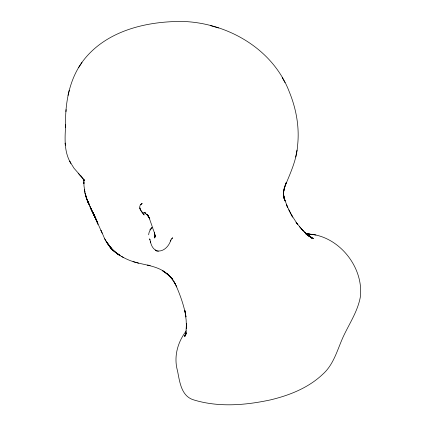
<?xml version="1.0" encoding="UTF-8"?>
<svg xmlns="http://www.w3.org/2000/svg" width="426" height="426" viewBox="0 0 426 426"><rect width="100%" height="100%" fill="white"/><g stroke="black" fill="none" stroke-linecap="round" stroke-linejoin="round"><path stroke-width="0.64" d="M65.588 124.706L65.593 127.289C64.827 102.698 69.454 76.536 85.919 57.334C109.615 29.575 148.999 20.933 184.021 21.492C228.469 23.387 273.258 49.368 289.414 92.154C296.278 108.955 299.595 127.406 297.593 145.522C296.592 160.724 289.685 174.41 284.174 188.308L286.325 182.355L285.319 185.118M83.847 179.884L83.986 185.843L85.094 193.345L86.558 198.601L89.471 205.108L86.776 198.713L88.901 204.24L87.538 200.987M65.583 126.639C64.795 138.988 64.124 152.3 70.865 163.275L69.646 161.113M65.977 111.649L66.089 109.583M148.679 234.827C148.722 231.728 150.644 229.145 152.796 227.09M295.729 157.04L297.013 150.138M69.23 90.344L68.022 95.397M284.706 186.615L283.349 192.211L284.706 186.609M185.811 333.872L184.506 336.146L185.89 333.718L185.209 336.002L186.071 332.402L185.741 334.937L186.508 323.281L186.519 328.877L186.125 319.846L184.905 310.458L185.997 316.971C184.149 306.108 180.432 295.633 176.039 285.558L176.63 286.9L173.803 281.421L175.432 284.179L172.04 278.78L169.319 275.681L172.36 279.168L166.758 273.524L169.649 276.117M285.159 185.544L283.428 192.898L283.822 190.076L283.487 193.601L283.615 190.731L283.54 194.315L283.487 193.148M155.208 236.084L154.67 238.054L154.888 234.534L155.005 235.503L154.393 232.463L154.691 233.453L152.71 228.182M155.352 235.658L154.803 237.277L155.293 236.02M186.05 333.148L184.793 336.396L185.938 333.76M140.963 204.395L140.798 204.682L142.204 203.33C136.842 206.067 141.453 212.132 144.19 214.997L141.198 210.657M81.978 62.462L78.602 67.606M186.338 330.837C177.578 342.147 173.547 356.839 177.509 370.828C179.756 381.93 181.204 396.638 194.331 400.089C219.017 407.458 245.514 405.259 270.372 399.913C289.355 395.381 308.317 387.937 322.679 374.316C333.68 364.635 337.222 350.103 342.999 337.264C349.107 323.936 357.744 311.507 360.364 296.826C363.91 266.266 337.397 234.066 306.07 233.943M149.835 229.902L152.338 226.733M171.694 238.709L172.636 237.756L170.208 241.041L170.869 239.955C167.407 251.761 153.419 256.814 150.335 241.222L150.692 242.469L149.638 238.832L150.064 239.913M306.294 234.028L308.152 234.119L305.793 233.97M308.957 234.231L312.886 234.529L307.205 233.98L315.916 234.966M306.635 233.879L309.803 234.14M157.604 251.228L158.376 251.34M167.61 274.291L162.354 270.553L168.472 275.01C157.631 264.429 141.613 265.526 128.466 259.892C119.818 256.175 111.404 250.68 106.761 242.229L110.611 247.597L107.352 243.065L109.924 246.686M307.173 235.141L309.095 235.567L307.348 235.168M148.546 265.291L147.652 265.089L150.181 265.68M138.572 263.183L133.008 261.607M218.527 27.962L210.513 25.592M144.893 212.691L143.684 212.34L147.646 215.231L146.512 214.177L148.03 215.748L146.624 214.14L148.312 216.168L149.782 218.905L147.614 215.098L148.312 216.168M145.314 212.862L144.297 212.51L145.719 213.08M307.955 235.594L313.531 238.528L308.099 235.525M121.724 256.548L123.604 257.57M308.083 235.53L311.8 237.783L305.623 233.326L312.024 238.448L304.111 231.749M116.149 252.868L119.285 255.046L112.65 249.924L108.199 244.21L111.49 248.731L113.918 251.079M115.505 252.362L119.978 255.499L115.505 252.362L111.49 248.731M114.727 251.755L115.313 252.213M112.965 250.142L110.398 247.458L114.189 251.271M304.617 232.234L305.575 233.134L301.619 229.113L296.059 222.255L297.566 224.369L291.363 214.72L286.464 204.863L287.646 207.382L284.195 198.196L285.1 201.067L283.455 194.581M80.684 175.853L74.002 168.238L70.12 161.955M78.176 173.228L83.991 180.134M83.656 179.245L80.807 175.698M301.619 229.113L303.333 231.073L299.569 226.765M147.897 215.593L147.46 215.071L148.386 216.254L147.13 214.582L149.356 218.128L148.722 216.823M147.321 214.496L147.827 215.119M108.651 245.072L104.684 238.805L101.761 232.032M282.198 77.575L285.037 82.66M104.684 238.805L105.557 240.413M288.737 209.784L292.614 217.09L291.363 214.72M94.119 215.205L97.762 222.936L94.093 215.141M102.197 233.246L94.934 217.026L96.659 221.067L95.19 217.824M93.624 214.518L95.067 217.366L90.695 208.154L92.735 212.617M87.884 201.972L88.352 202.904L87.01 199.751L94.135 215.402L92.32 211.637M93.203 213.495L91.872 210.817L92.314 211.733M101.441 231.472L100.951 230.471L101.122 230.817M96.175 219.938L92.825 212.191L94.476 216.381L93.145 213.479M139.962 208.724L140.612 210.119L139.712 207.861M96.319 220.311L97.719 223.416M149.036 217.441L152.055 226.105M83.618 179.298L84.305 180.88L83.842 179.362L84.151 180.789L83.917 179.665M97.799 223.799L97.985 224.273L96.899 221.461M283.918 196.865L284.568 199.831L283.471 194.666M283.466 193.968L284.142 198.857L283.503 193.223M65.231 143.983L65.194 143.067L65.274 145.261M156.933 251.042L155.596 250.153L156.933 251.042M172.04 278.78L171.273 277.917L173.1 280.297L172.04 278.78M111.133 248.241L109.083 245.621L111.878 249.125L111.133 248.241M111.095 248.241L109.354 246.111L111.095 248.241M107.437 243.4L106.074 241.217L107.437 243.4M97.149 221.967L93.315 213.298L97.149 221.967M91.51 210.125L89.955 206.61L91.51 210.125M85.924 196.258L85.094 193.345L85.924 196.258M86.292 197.589L85.727 195.486L86.558 198.601L86.292 197.589M84.849 192.137L84.476 189.416L84.849 192.137M83.911 183.563L83.826 181.934L83.911 183.563"/></g></svg>
